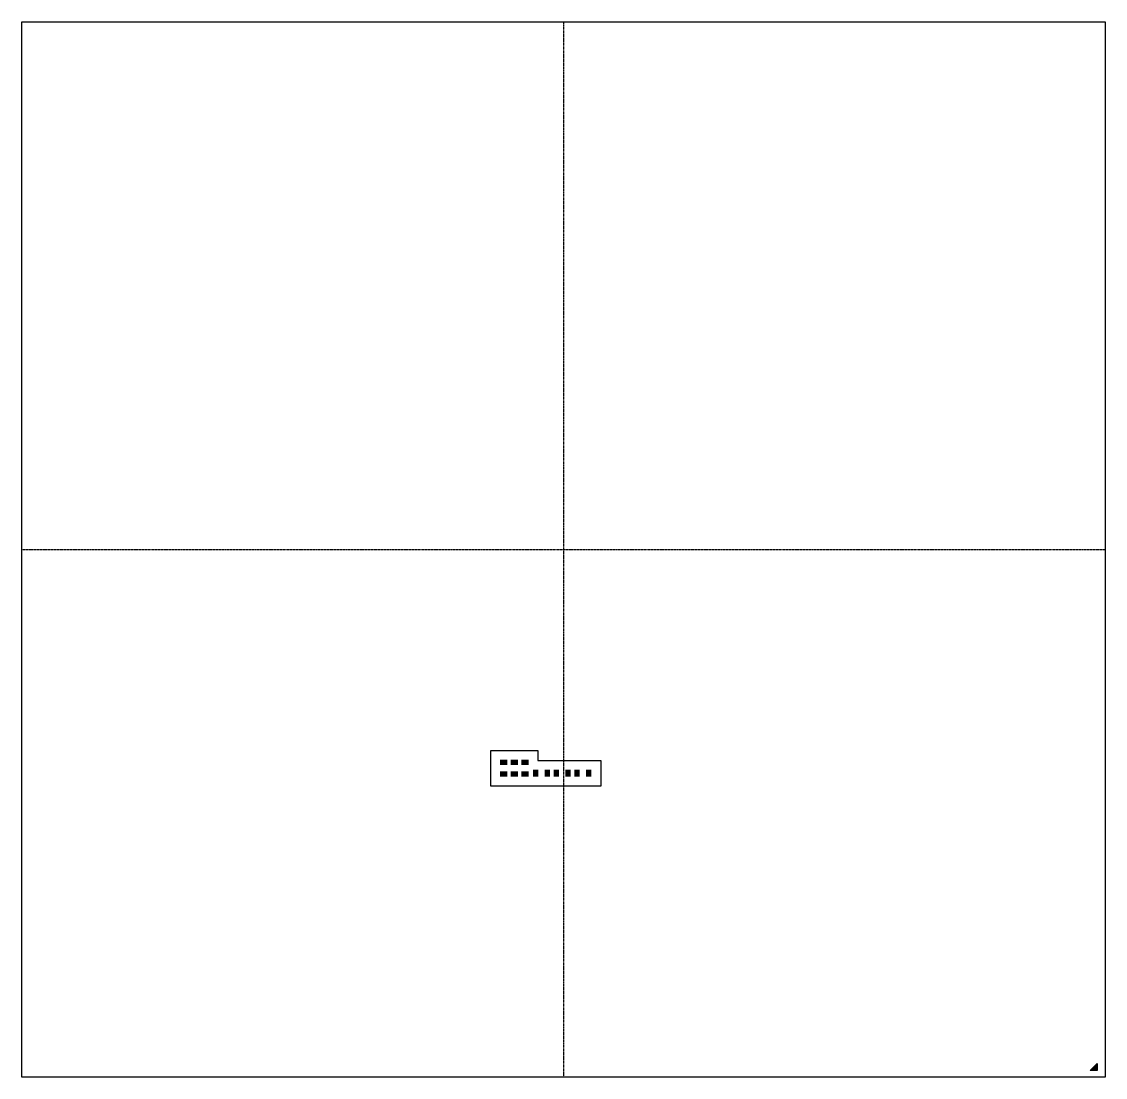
# Model space of a CAD drawing. Extents: x -38000 to 38000, y -37000 to 37000.
import ezdxf

# ---------------------------------------------------------------- set-up
doc = ezdxf.new("R2010")
doc.units = 0
doc.header["$MEASUREMENT"] = 0
doc.linetypes.add('CENTER2', pattern=[1.125, 0.75, -0.125, 0.125, -0.125])
doc.layers.get('0').update_dxf_attribs({"linetype": 'CONTINUOUS'})
doc.layers.add('PKG_OUTLINE', color=81, linetype='CONTINUOUS')
doc.layers.add('SOLDERMASK_PADS_BTM', color=12, linetype='CONTINUOUS')

# ---------------------------------------------------------------- blocks, each defined once
blk = doc.blocks.new('*U0')
at = {"color": 0, "linetype": 'CENTER2', "transparency": 16777216}
blk.add_line((0, 37000.12), (0, -37000.12), dxfattribs=at)
blk = doc.blocks.new('*U1')
at = {"color": 0, "linetype": 'CENTER2', "transparency": 16777216}
blk.add_line((-38000.12, 0), (38000.12, 0), dxfattribs=at)

msp = doc.modelspace()

# ---------------------------------------------------------------- hatches: boundary and pattern name
at = {"layer": 'SOLDERMASK_PADS_BTM'}
msp.add_hatch(color=256, dxfattribs=at).paths.add_polyline_path([(37430, -36030), (37430, -36530), (36930, -36530)], flags=0)

# ---------------------------------------------------------------- linework, layer by layer
msp.add_lwpolyline([(-1947, -16581), (-2573, -16581), (-2773, -16581), (-3323, -16581), (-3573, -16581), (-4323, -16581), (-5073, -16581), (-5097, -16580), (-5098, -16557), (-5098, -15731), (-5098, -14930), (-5098, -14104), (-5097, -14081), (-5073, -14079), (-4323, -14079), (-3573, -14079), (-3323, -14079), (-2573, -14079), (-1823, -14079), (-1799, -14081), (-1798, -14104), (-1798, -14781), (-1321, -14781), (-1147, -14781), (-495, -14781), (-321, -14781), (131, -14781), (305, -14781), (957, -14781), (1131, -14781), (1757, -14781), (2583, -14781), (2607, -14783), (2608, -14806), (2608, -16557), (2607, -16580), (2583, -16581), (1757, -16581), (1131, -16581), (957, -16581), (305, -16581), (131, -16581), (-321, -16581), (-495, -16581), (-1147, -16581), (-1321, -16581), (-1823, -16581), (-1947, -16581)])
at = {"layer": 'PKG_OUTLINE'}
msp.add_lwpolyline([(-38000, -37000), (-38000, 37000), (38000, 37000), (38000, -37000)], close=True, dxfattribs=at)
at = {"layer": 'SOLDERMASK_PADS_BTM'}
msp.add_lwpolyline([(37430, -36030), (37430, -36530), (36930, -36530)], close=True, dxfattribs=at)
for points in [[(-4448, -15105), (-3948, -15105), (-4448, -14729), (-3948, -14729)], [(-3698, -15105), (-3198, -15105), (-3698, -14729), (-3198, -14729)], [(-2948, -15105), (-2448, -15105), (-2948, -14729), (-2448, -14729)], [(-4448, -15931), (-3948, -15931), (-4448, -15555), (-3948, -15555)], [(-3698, -15931), (-3198, -15931), (-3698, -15555), (-3198, -15555)], [(-2948, -15931), (-2448, -15931), (-2948, -15555), (-2448, -15555)], [(-2148, -15931), (-1772, -15931), (-2148, -15431), (-1772, -15431)], [(-1322, -15931), (-946, -15931), (-1322, -15431), (-946, -15431)], [(-696, -15931), (-320, -15931), (-696, -15431), (-320, -15431)], [(130, -15931), (506, -15931), (130, -15431), (506, -15431)], [(756, -15931), (1132, -15931), (756, -15431), (1132, -15431)], [(1582, -15931), (1958, -15931), (1582, -15431), (1958, -15431)]]:
    msp.add_solid(points, dxfattribs=at)

# ---------------------------------------------------------------- block references
at = {"linetype": 'CENTER2'}
for name in ['*U0', '*U1']:
    msp.add_blockref(name, (0, 0), dxfattribs=at)

doc.saveas('drawing.dxf')
